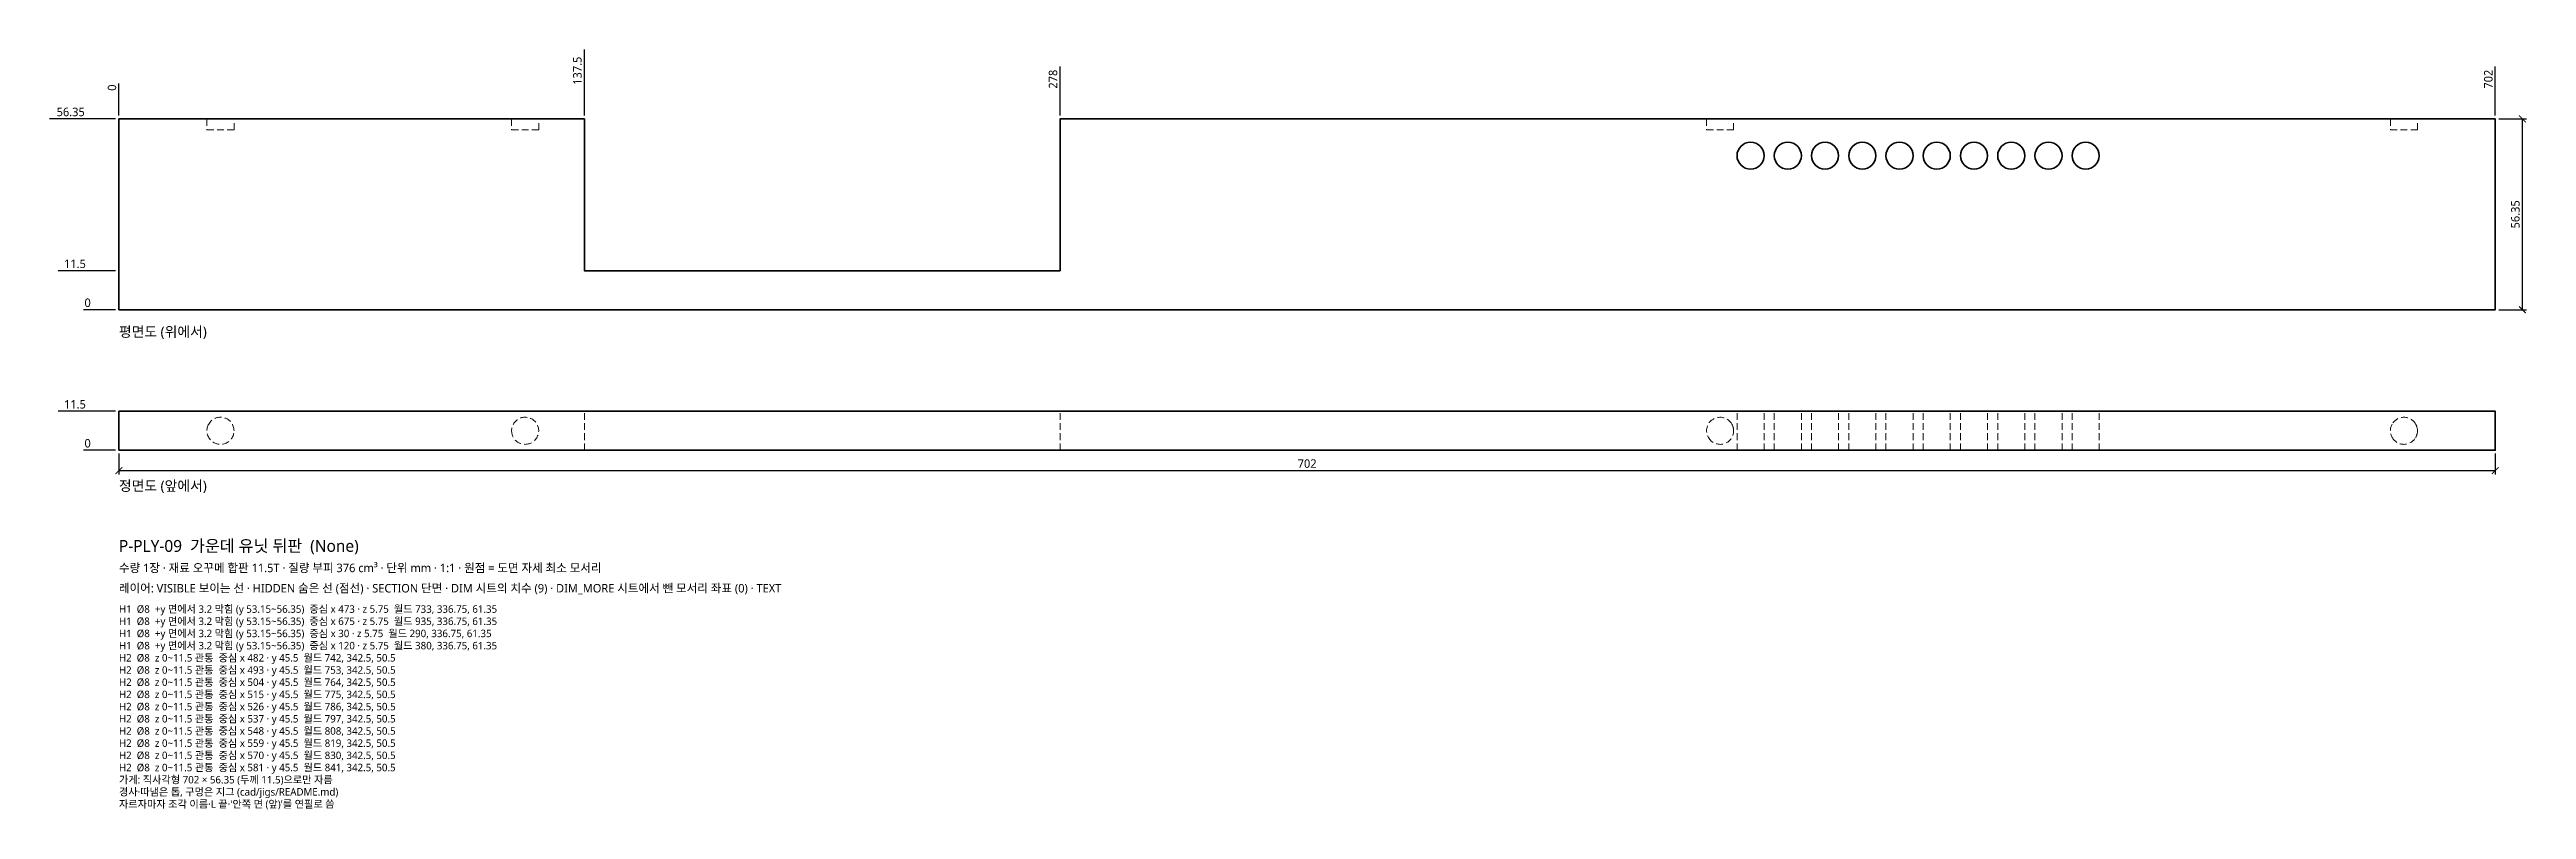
# Model space of a CAD drawing. Header units: millimetres. Extents: x -762 to 1530, y -106 to 118.
# Drawn here: x -20 to 711, y -106 to 118 of the extents above; entities that cross this region are included whole.
import ezdxf

# ---------------------------------------------------------------- set-up
doc = ezdxf.new("R2010")
doc.units = ezdxf.units.MM
doc.linetypes.add('HIDDEN', pattern=[3, 2, -1])
for name, color, linetype, lineweight in [('DIM', 4, 'CONTINUOUS', 13), ('HIDDEN', 8, 'HIDDEN', 18), ('TEXT', 7, 'CONTINUOUS', 18), ('VISIBLE', 7, 'CONTINUOUS', 35)]:
    doc.layers.add(name, color=color, linetype=linetype, lineweight=lineweight)
doc.styles.add('KR', font='malgun.ttf')
doc.dimstyles.new('TOCCATA', dxfattribs={"dimtxt": 2.5, "dimasz": 2, "dimexe": 1.2, "dimexo": 1, "dimgap": 0.8, "dimtad": 1, "dimdsep": 46, "dimtxsty": 'KR', "dimblk": 'ARCHTICK', "dimcen": 2.5, "dimazin": 3, "dimtfac": 0.5, "dimtmove": 2, "dimatfit": 3})

# ---------------------------------------------------------------- blocks, each defined once
blk = doc.blocks.new('_ARCHTICK')
at = {"color": 0, "linetype": 'BYBLOCK', "const_width": 0.15}
blk.add_lwpolyline([(-0.5, -0.5), (0.5, 0.5)], dxfattribs=at)

msp = doc.modelspace()

# ---------------------------------------------------------------- linework, layer by layer
at = {"layer": 'HIDDEN'}
for points in [[(26, 97.85), (26, 94.65), (34, 94.65), (34, 97.85)], [(116, 97.85), (116, 94.65), (124, 94.65), (124, 97.85)], [(469, 97.85), (469, 94.65), (477, 94.65), (477, 97.85)], [(671, 97.85), (671, 94.65), (679, 94.65), (679, 97.85)], [(137.5, 0), (137.5, 11.5)], [(278, 0), (278, 11.5)], [(478, 0), (478, 11.5)], [(486, 0), (486, 11.5)], [(489, 0), (489, 11.5)], [(497, 0), (497, 11.5)], [(500, 0), (500, 11.5)], [(508, 0), (508, 11.5)], [(511, 0), (511, 11.5)], [(519, 0), (519, 11.5)], [(522, 0), (522, 11.5)], [(530, 0), (530, 11.5)], [(533, 0), (533, 11.5)], [(541, 0), (541, 11.5)], [(544, 0), (544, 11.5)], [(552, 0), (552, 11.5)], [(555, 0), (555, 11.5)], [(563, 0), (563, 11.5)], [(566, 0), (566, 11.5)], [(574, 0), (574, 11.5)], [(577, 0), (577, 11.5)], [(585, 0), (585, 11.5)]]:
    msp.add_lwpolyline(points, dxfattribs=at)
for centre, start, end in [((30, 5.75), 150.000005, -0.000003), ((30, 5.75), 0.000006, 149.999997), ((120, 5.75), -90.000001, -179.999999), ((473, 5.75), 29.999986, -150.000125), ((473, 5.75), 0.000107, 29.999329), ((675, 5.75), 150.000528, -150.000528), ((675, 5.75), 29.999877, 150.000123), ((675, 5.75), 0.000167, 29.999289), ((120, 5.75), 179.999971, -89.999968), ((473, 5.75), -150.000007, -0.000067), ((675, 5.75), -150.000124, -29.999876), ((675, 5.75), -29.999289, -0.000167)]:
    msp.add_arc(centre, 4, start, end, dxfattribs=at)
at = {"layer": 'VISIBLE'}
for points in [[(0, 41.5), (0, 97.85), (137.5, 97.85), (137.5, 53), (278, 53), (278, 97.85), (702, 97.85), (702, 41.5), (0, 41.5)], [(0, 0), (0, 11.5), (702, 11.5), (702, 0), (0, 0)]]:
    msp.add_lwpolyline(points, dxfattribs=at)
for centre in [(482, 87), (493, 87), (504, 87), (515, 87), (526, 87), (537, 87), (548, 87), (559, 87), (570, 87), (581, 87)]:
    msp.add_circle(centre, 4, dxfattribs=at)

# ---------------------------------------------------------------- texts
at = {"layer": 'TEXT', "style": 'KR'}
for s, height, p in [('평면도 (위에서)', 3, (0, 33.5)), ('정면도 (앞에서)', 3, (0, -12)), ('P-PLY-09  가운데 유닛 뒤판  (None)', 3.5, (0, -30)), ('수량 1장 · 재료 오꾸메 합판 11.5T · 질량 부피 376 cm³ · 단위 mm · 1:1 · 원점 = 도면 자세 최소 모서리', 2.5, (0, -36)), ('레이어: VISIBLE 보이는 선 · HIDDEN 숨은 선 (점선) · SECTION 단면 · DIM 시트의 치수 (9) · DIM_MORE 시트에서 뺀 모서리 좌표 (0) · TEXT', 2.5, (0, -42)), ('H1  Ø8  +y 면에서 3.2 막힘 (y 53.15~56.35)  중심 x 473 · z 5.75  월드 733, 336.75, 61.35', 2.2, (0, -48)), ('H1  Ø8  +y 면에서 3.2 막힘 (y 53.15~56.35)  중심 x 675 · z 5.75  월드 935, 336.75, 61.35', 2.2, (0, -51.6)), ('H1  Ø8  +y 면에서 3.2 막힘 (y 53.15~56.35)  중심 x 30 · z 5.75  월드 290, 336.75, 61.35', 2.2, (0, -55.2)), ('H1  Ø8  +y 면에서 3.2 막힘 (y 53.15~56.35)  중심 x 120 · z 5.75  월드 380, 336.75, 61.35', 2.2, (0, -58.8)), ('H2  Ø8  z 0~11.5 관통  중심 x 482 · y 45.5  월드 742, 342.5, 50.5', 2.2, (0, -62.4)), ('H2  Ø8  z 0~11.5 관통  중심 x 493 · y 45.5  월드 753, 342.5, 50.5', 2.2, (0, -66)), ('H2  Ø8  z 0~11.5 관통  중심 x 504 · y 45.5  월드 764, 342.5, 50.5', 2.2, (0, -69.6)), ('H2  Ø8  z 0~11.5 관통  중심 x 515 · y 45.5  월드 775, 342.5, 50.5', 2.2, (0, -73.2)), ('H2  Ø8  z 0~11.5 관통  중심 x 526 · y 45.5  월드 786, 342.5, 50.5', 2.2, (0, -76.8)), ('H2  Ø8  z 0~11.5 관통  중심 x 537 · y 45.5  월드 797, 342.5, 50.5', 2.2, (0, -80.4)), ('H2  Ø8  z 0~11.5 관통  중심 x 548 · y 45.5  월드 808, 342.5, 50.5', 2.2, (0, -84)), ('H2  Ø8  z 0~11.5 관통  중심 x 559 · y 45.5  월드 819, 342.5, 50.5', 2.2, (0, -87.6)), ('H2  Ø8  z 0~11.5 관통  중심 x 570 · y 45.5  월드 830, 342.5, 50.5', 2.2, (0, -91.2)), ('H2  Ø8  z 0~11.5 관통  중심 x 581 · y 45.5  월드 841, 342.5, 50.5', 2.2, (0, -94.8)), ('가게: 직사각형 702 × 56.35 (두께 11.5)으로만 자름', 2.2, (0, -98.4)), ('경사·따냄은 톱, 구멍은 지그 (cad/jigs/README.md)', 2.2, (0, -102)), ("자르자마자 조각 이름·L 끝·'안쪽 면 (앞)'를 연필로 씀", 2.2, (0, -105.6))]:
    msp.add_text(s, height=height, dxfattribs=at).set_placement(p)

# ---------------------------------------------------------------- dimensions: what is measured, and where the dimension line sits
at = {"layer": 'DIM'}
for feature_location, offset, dtype, origin in [((137.5, 97.85), (0, 8), 1, (0, 41.5)), ((278, 97.85), (0, 8), 1, (0, 41.5)), ((702, 97.85), (0, 8), 1, (0, 41.5)), ((0, 97.85), (0, 8), 1, (0, 41.5)), ((0, 97.85), (-8, 0), 0, (0, 41.5)), ((0, 53), (-8, 0), 0, (0, 41.5)), ((0, 41.5), (-8, 0), 0, (0, 41.5)), ((0, 11.5), (-8, 0), 0, (0, 0)), ((0, 0), (-8, 0), 0, (0, 0))]:
    msp.add_ordinate_dim(feature_location=feature_location, offset=offset, dtype=dtype, origin=origin, dimstyle='TOCCATA', dxfattribs=at).render()
msp.add_linear_dim(base=(710, 41.5), p1=(702, 41.5), p2=(702, 97.85), angle=90, dimstyle='TOCCATA', dxfattribs=at).render()
msp.add_linear_dim(base=(0, -6), p1=(0, 0), p2=(702, 0), dimstyle='TOCCATA', dxfattribs=at).render()

doc.saveas('drawing.dxf')
